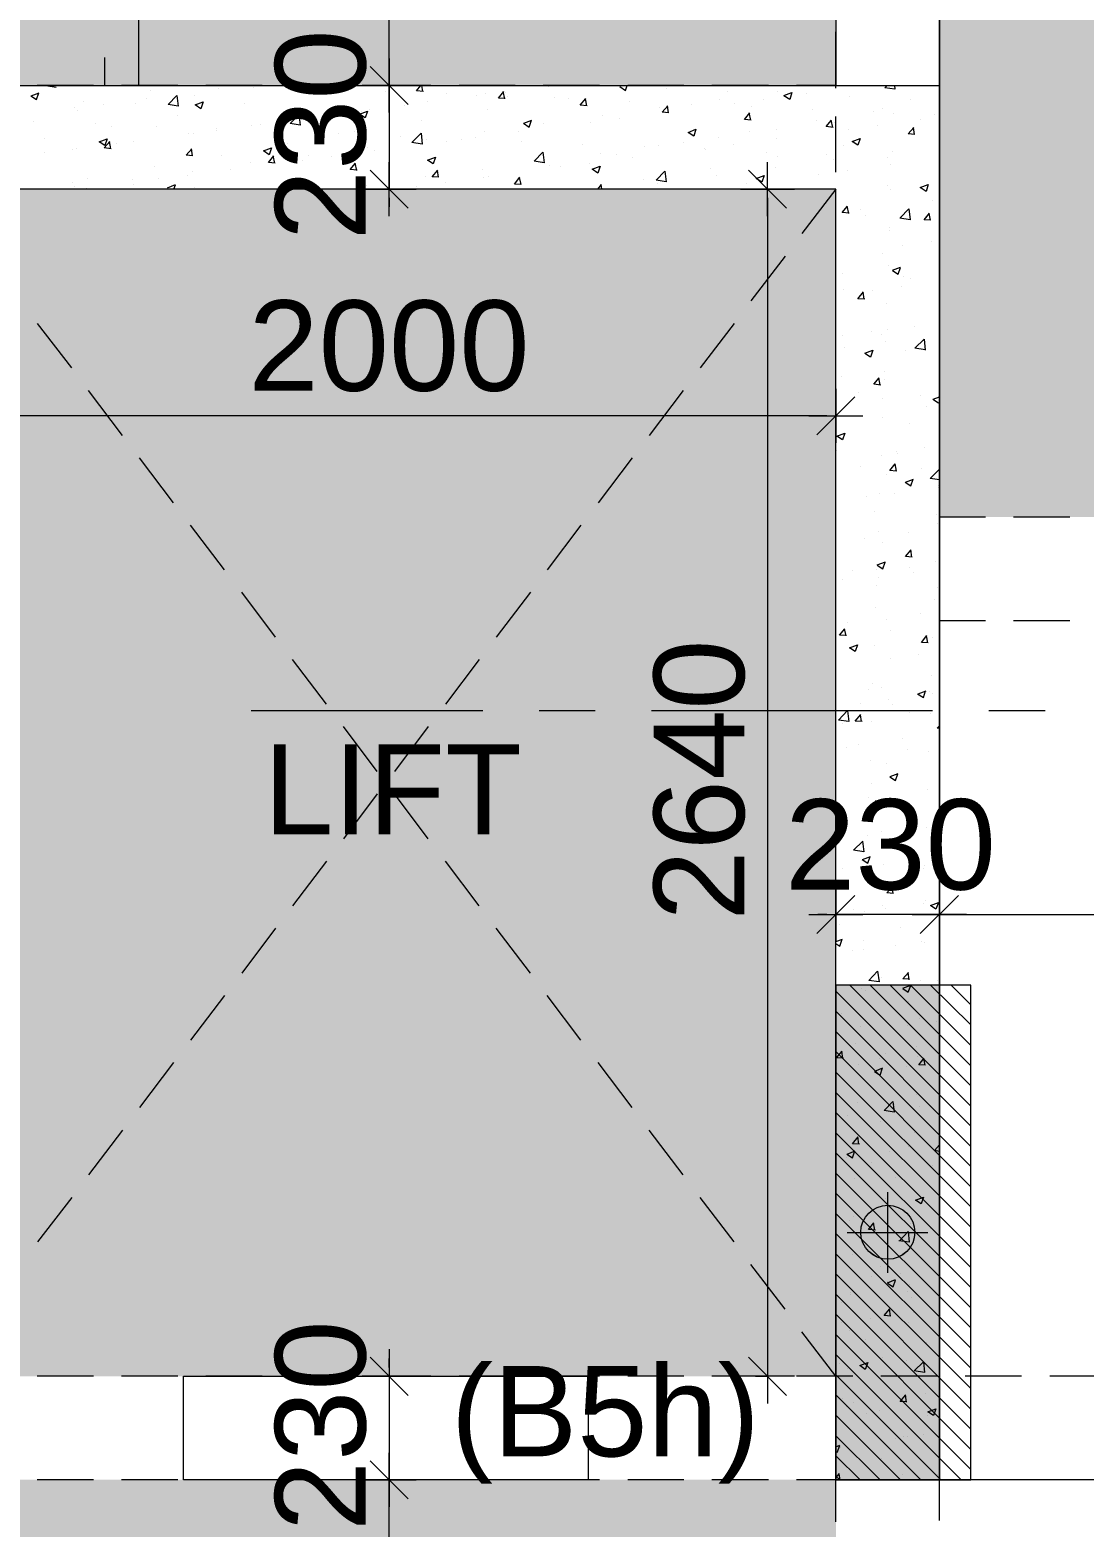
# Model space of a CAD drawing. Header units: millimetres. Extents: x -1303 to 98744, y -1303 to 90097.
# Drawn here: x 43673 to 46015, y 18177 to 21506 of the extents above; entities that cross this region are included whole.
import ezdxf

# ---------------------------------------------------------------- set-up
doc = ezdxf.new("R2010")
doc.units = ezdxf.units.MM
doc.layers.add('PDF_Geometry', color=7, linetype='Continuous')
doc.layers.add('PDF_Text', color=7, linetype='Continuous')
doc.layers.add('PDF_Solid Fills', color=192, linetype='Continuous', true_color=0xc2c0c0c0)
doc.styles.add('PDF ArialMT', font='arial.ttf')

msp = doc.modelspace()

# ---------------------------------------------------------------- hatches: boundary and pattern name
at = {"layer": 'PDF_Solid Fills', "true_color": 0x0000b2}
h = msp.add_hatch(color=33, dxfattribs=at)
h.paths.add_polyline_path([(22404.2843, 31942.72087), (22404.2843, 32112.74047), (19209.26177, 32112.74047), (19209.26177, 30922.67974), (22404.2843, 30922.67974), (22404.2843, 31642.7072), (21409.2932, 31642.7072), (21409.2932, 31942.72087)], flags=0)
h.paths.add_polyline_path([(11529.29261, 29607.70354), (11529.29261, 32397.68983), (12814.30857, 32397.68983), (12814.30857, 29607.70354)], flags=0)
h.paths.add_polyline_path([(12814.30857, 32627.71257), (12814.30857, 34142.75024), (8234.23832, 34142.75024), (8234.23832, 32627.71257)], flags=0)
h.paths.add_polyline_path([(12814.30857, 22167.74491), (12814.30857, 24957.72913), (11529.29261, 24957.72913), (11529.29261, 22167.74491)], flags=0)
h.paths.add_polyline_path([(8234.23832, 21937.72009), (8234.23832, 20422.68242), (12814.30857, 20422.68242), (12814.30857, 21937.72009)], flags=0)
h.paths.add_polyline_path([(21869.25605, 23642.75499), (21869.25605, 22452.69219), (19209.26177, 22452.69219), (19209.26177, 23642.75499)], flags=0)
h.paths.add_polyline_path([(23229.25373, 22452.69219), (23229.25373, 23642.75499), (25959.23687, 23642.75499), (25959.23687, 22452.69219)], flags=0)
h.paths.add_polyline_path([(32354.27376, 21952.6997), (32354.27376, 20422.68242), (36934.25928, 20422.68242), (36934.25928, 21952.6997)], flags=0)
h.paths.add_polyline_path([(33639.29074, 24957.72913), (33639.29074, 22182.72451), (32354.27376, 22182.72451), (32354.27376, 24957.72913)], flags=0)
h.paths.add_polyline_path([(26964.2984, 30922.67974), (26964.2984, 32112.74047), (30159.32092, 32112.74047), (30159.32092, 30922.67974)], flags=0)
h.paths.add_polyline_path([(28349.2614, 32342.68057), (28349.2614, 33242.7154), (27564.23691, 33242.7154), (27564.23691, 32342.68057)], flags=0)
h.paths.add_polyline_path([(40634.2682, 32627.71257), (40634.2682, 34142.75024), (36554.27309, 34142.75024), (36554.27309, 32627.71257)], flags=0)
h.paths.add_polyline_path([(36554.27309, 29607.70354), (36554.27309, 32397.68983), (37839.28802, 32397.68983), (37839.28802, 29607.70354)], flags=0)
h.paths.add_polyline_path([(41994.26382, 34142.75024), (41994.26382, 32627.71257), (46074.25892, 32627.71257), (46074.25892, 34142.75024)], flags=0)
h.paths.add_polyline_path([(46074.25892, 32397.68983), (46074.25892, 29607.70354), (44789.244, 29607.70354), (44789.244, 32397.68983)], flags=0)
h.paths.add_polyline_path([(45694.27273, 20422.68242), (45694.27273, 21952.6997), (50274.26033, 21952.6997), (50274.26033, 20422.68242)], flags=0)
h.paths.add_polyline_path([(48989.24127, 22182.72451), (48989.24127, 24957.72913), (50274.26033, 24957.72913), (50274.26033, 22182.72451)], flags=0)
h.paths.add_polyline_path([(52469.2958, 32112.74047), (52469.2958, 30922.67974), (55664.23361, 30922.67974), (55664.23361, 32112.74047)], flags=0)
h.paths.add_polyline_path([(55064.29717, 32342.68057), (55064.29717, 33242.7154), (54439.30655, 33242.7154), (54439.30655, 32342.68057)], flags=0)
h.paths.add_polyline_path([(63419.27024, 30922.67974), (63419.27024, 32112.74047), (60524.25933, 32112.74047), (60524.25933, 31222.69135), (60224.24978, 31222.69135), (60224.24978, 30922.67974)], flags=0)
h.paths.add_polyline_path([(60819.28118, 23642.75499), (60819.28118, 22452.69219), (63419.27024, 22452.69219), (63419.27024, 23642.75499)], flags=0)
h.paths.add_polyline_path([(56669.29721, 23642.75499), (56669.29721, 22452.69219), (59359.2507, 22452.69219), (59359.2507, 23642.75499)], flags=0)
h.paths.add_polyline_path([(71099.24354, 29607.70354), (71099.24354, 32397.68983), (69814.31126, 32397.68983), (69814.31126, 29607.70354)], flags=0)
h.paths.add_polyline_path([(71099.24354, 22167.74491), (71099.24354, 24957.72913), (69814.31126, 24957.72913), (69814.31126, 22167.74491)], flags=0)
h.paths.add_polyline_path([(69814.31126, 21937.72009), (69814.31126, 20422.68242), (74394.29472, 20422.68242), (74394.29472, 21937.72009)], flags=0)
h.paths.add_polyline_path([(69814.31126, 34142.75024), (69814.31126, 32627.71257), (74394.29472, 32627.71257), (74394.29472, 34142.75024)], flags=0)
at = {"layer": 'PDF_Solid Fills', "true_color": 0x00007f}
h = msp.add_hatch(color=254, dxfattribs=at)
h.paths.add_polyline_path([(31469.30117, 29377.68079), (31469.30117, 25187.75188), (33129.31253, 25187.75188), (33129.31253, 29377.68079)], flags=0)
h.paths.add_polyline_path([(33359.25057, 25187.75188), (33359.25057, 29377.68079), (36934.25928, 29377.68079), (36934.25928, 25187.75188)], flags=0)
h.paths.add_polyline_path([(37164.2841, 25187.75188), (37164.2841, 29377.68079), (40934.27775, 29377.68079), (40934.27775, 25187.75188)], flags=0)
h.paths.add_polyline_path([(41164.30255, 25182.67534), (41164.30255, 29377.68079), (45464.24791, 29377.68079), (45464.24791, 25182.67534)], flags=0)
h.paths.add_polyline_path([(45694.27273, 29377.68079), (45694.27273, 25187.75188), (49039.2587, 25187.75188), (49039.2587, 29377.68079)], flags=0)
h.paths.add_polyline_path([(49269.28352, 25187.75188), (49269.28352, 29377.68079), (51159.31349, 29377.68079), (51159.31349, 25187.75188)], flags=0)
h.paths.add_polyline_path([(41164.30255, 21382.72041), (41164.30255, 24957.72913), (45464.24791, 24957.72913), (45464.24791, 21382.72041)], flags=0)
h.paths.add_polyline_path([(37164.2841, 24957.72913), (37164.2841, 21382.72041), (40934.27775, 21382.72041), (40934.27775, 24957.72913)], flags=0)
h.paths.add_polyline_path([(40934.27775, 19182.68898), (40934.27775, 21152.69766), (37164.2841, 21152.69766), (37164.2841, 18512.67482), (40864.28888, 18512.67482), (40864.28888, 19182.68898)], flags=0)
h.paths.add_polyline_path([(41164.30255, 21152.69766), (41164.30255, 18512.67482), (43234.25726, 18512.67482), (43234.25726, 21152.69766)], flags=0)
h.paths.add_polyline_path([(41164.30255, 18282.73679), (45464.24791, 18282.73679), (45464.24791, 15760.43508), (41164.30255, 15663.95813)], flags=0)
h.paths.add_polyline_path([(37164.2841, 18282.73679), (40934.27775, 18282.73679), (40934.27775, 15658.79481), (37164.2841, 15574.16518)], flags=0)
h.paths.add_polyline_path([(12814.30857, 29377.68079), (12814.30857, 25187.75188), (8234.23832, 25187.75188), (8234.23832, 29377.68079)], flags=0)
h.paths.add_polyline_path([(13044.24764, 25187.75188), (13044.24764, 29377.68079), (15954.23712, 29377.68079), (15954.23712, 25187.75188)], flags=0)
h.paths.add_polyline_path([(16184.2609, 29377.68079), (16184.2609, 25187.75188), (18909.25016, 25187.75188), (18909.25016, 29377.68079)], flags=0)
h.paths.add_polyline_path([(66559.28558, 25187.75188), (66559.28558, 29377.68079), (63649.29506, 29377.68079), (63649.29506, 25187.75188)], flags=0)
h.paths.add_polyline_path([(66789.30626, 25187.75188), (66789.30626, 29377.68079), (69584.28231, 29377.68079), (69584.28231, 25187.75188)], flags=0)
h.paths.add_polyline_path([(69814.31126, 29377.68079), (69814.31126, 25187.75188), (74394.29472, 25187.75188), (74394.29472, 29377.68079)], flags=0)

# ---------------------------------------------------------------- linework, layer by layer
at = {"layer": 'PDF_Geometry', "color": 9, "lineweight": 0, "true_color": 0xc0c0c0}
for points in [[(46073.83743, 29377.25722), (45693.85123, 29377.25722), (45693.85123, 18282.31322), (45693.85123, 29607.44939)], [(41163.62486, 18282.31322), (41163.62486, 25582.46561), (45463.65699, 25582.46561), (45463.65699, 21382.29685)], [(43914.08771, 22881.93341), (43914.08771, 21382.29685)], [(43838.76817, 21444.92194), (43838.76817, 21382.29685)], [(45463.65699, 21152.10468), (45388.33746, 21053.08843)], [(45351.10124, 21003.15571), (45274.93458, 20903.29233)], [(43765.98586, 20754.34544), (43689.8192, 20853.36168)], [(45237.69424, 20853.36168), (45162.3747, 20754.34544)], [(43878.54574, 20604.55141), (43803.22208, 20704.41271)], [(45124.29136, 20704.41271), (45048.97183, 20604.55141)], [(43991.94862, 20454.75531), (43916.62908, 20554.61869)], [(45010.88849, 20554.61869), (44935.56896, 20454.75531)], [(44105.35149, 20305.80842), (44030.03196, 20404.82466)], [(44897.48562, 20404.82466), (44822.16608, 20305.80842)], [(44218.75436, 20156.01439), (44143.43482, 20255.87569)], [(44784.92574, 20255.87569), (44708.75908, 20156.01439)], [(44332.15724, 20007.06542), (44255.99058, 20106.08167)], [(44671.52286, 20106.08167), (44596.20333, 20007.06542)], [(44444.71712, 19857.2714), (44369.39758, 19957.13477)], [(44558.11999, 19957.13477), (44482.80046, 19857.2714)], [(44444.71712, 19807.33867), (44369.39758, 19707.47737)], [(44558.11999, 19707.47737), (44482.80046, 19807.33867)], [(44332.15724, 19657.54465), (44255.99058, 19558.5284)], [(44671.52286, 19558.5284), (44596.20333, 19657.54465)], [(44218.75436, 19508.59775), (44143.43482, 19408.73438)], [(44784.92574, 19408.73438), (44708.75908, 19508.59775)], [(44105.35149, 19358.80166), (44030.03196, 19259.78541)], [(44897.48562, 19259.78541), (44822.16608, 19358.80166)], [(43991.94862, 19209.85476), (43916.62908, 19109.99138)], [(45010.88849, 19109.99138), (44935.56896, 19209.85476)], [(43878.54574, 19060.06073), (43803.22208, 18960.19736)], [(45124.29136, 18960.19736), (45048.97183, 19060.06073)], [(43765.98586, 18910.26464), (43689.8192, 18811.24839)], [(45237.69424, 18811.24839), (45162.3747, 18910.26464)], [(45351.10124, 18661.45436), (45274.93458, 18761.31774)], [(45463.65699, 18512.50539), (45388.33746, 18611.52371)], [(53521.24454, 18282.31322), (45463.65699, 18282.31322), (45693.85123, 18282.31322)]]:
    msp.add_lwpolyline(points, dxfattribs=at)
at = {"layer": 'PDF_Geometry', "color": 122, "lineweight": 0, "true_color": 0x00b88a}
for points in [[(44470.95313, 21422.07236), (44470.95313, 21402.60713), (44470.95313, 24937.58828), (44470.95313, 24917.27592)], [(44470.95313, 21382.29685), (44470.95313, 21152.10468)], [(44470.95313, 21092.01682), (44470.95313, 21212.19047)], [(45312.17079, 21092.01682), (45312.17079, 21212.19047)], [(44513.26794, 21109.78987), (44428.63832, 21194.41949)], [(45354.48561, 21109.78987), (45269.85598, 21194.41949)], [(44410.86527, 21152.10468), (44531.03686, 21152.10468)], [(45252.08293, 21152.10468), (45372.25865, 21152.10468)], [(44470.95313, 21132.63945), (44470.95313, 21112.32917)], [(45312.17079, 21132.63945), (45312.17079, 18531.97062)], [(45463.65699, 20707.79914), (45463.65699, 20587.62549)], [(45421.34218, 20605.39646), (45505.97181, 20690.02609)], [(45444.19383, 20647.71128), (43484.17087, 20647.71128)], [(45403.56913, 20647.71128), (45523.74486, 20647.71128)], [(45421.34218, 19496.74836), (45505.97181, 19581.37799)], [(45463.65699, 19599.15104), (45463.65699, 19478.97738)], [(45403.56913, 19539.06317), (45523.74486, 19539.06317)], [(45444.19383, 19539.06317), (45423.87942, 19539.06317)], [(45693.85123, 19539.06317), (45463.65699, 19539.06317)], [(45733.62467, 19539.06317), (45714.16152, 19539.06317), (50253.69384, 19539.06317), (50234.23068, 19539.06317)], [(44428.63832, 18554.82021), (44513.26794, 18470.19058)], [(44470.95313, 18572.59326), (44470.95313, 18452.4196)], [(44470.95313, 18531.97062), (44470.95313, 18552.28298)], [(45269.85598, 18554.82021), (45354.48561, 18470.19058)], [(45312.17079, 18572.59326), (45312.17079, 18452.4196)], [(44531.03686, 18512.50539), (44410.86527, 18512.50539)], [(44470.95313, 18512.50539), (44470.95313, 18282.31322)], [(45372.25865, 18512.50539), (45252.08293, 18512.50539)], [(44470.95313, 15780.66168), (44470.95313, 15761.19749), (44470.95313, 18262.00294), (44470.95313, 18242.53771)]]:
    msp.add_lwpolyline(points, dxfattribs=at)
at = {"layer": 'PDF_Geometry', "color": 157, "lineweight": 0, "true_color": 0x3f5f7f}
for points in [[(45693.85123, 21378.91249), (45693.85123, 21504.16268)], [(45463.65699, 21376.37319), (45463.65699, 21501.62545)], [(43814.22641, 21382.29685), (43688.97208, 21382.29685)], [(44001.2587, 21382.29685), (43876.00438, 21382.29685)], [(44189.13399, 21382.29685), (44063.88381, 21382.29685)], [(44376.1663, 21382.29685), (44251.7591, 21382.29685)], [(44564.04572, 21382.29685), (44438.79139, 21382.29685)], [(44751.07389, 21382.29685), (44626.67082, 21382.29685)], [(44938.95331, 21382.29685), (44813.70311, 21382.29685)], [(45125.98561, 21382.29685), (45001.57841, 21382.29685)], [(45313.86091, 21382.29685), (45188.61071, 21382.29685)], [(45463.65699, 21382.29685), (45376.49013, 21382.29685)], [(45463.65699, 21189.34089), (45463.65699, 21313.74602)], [(45693.85123, 21191.88019), (45693.85123, 21316.28532)], [(43814.22641, 21152.10468), (43688.97208, 21152.10468)], [(44001.2587, 21152.10468), (43876.00438, 21152.10468)], [(44189.13399, 21152.10468), (44063.88381, 21152.10468)], [(44376.1663, 21152.10468), (44251.7591, 21152.10468)], [(44564.04572, 21152.10468), (44438.79139, 21152.10468)], [(44751.07389, 21152.10468), (44626.67082, 21152.10468)], [(44938.95331, 21152.10468), (44813.70311, 21152.10468)], [(45125.98561, 21152.10468), (45001.57841, 21152.10468)], [(45313.86091, 21152.10468), (45188.61071, 21152.10468)], [(45463.65699, 21152.10468), (45376.49013, 21152.10468)], [(45463.65699, 21001.46353), (45463.65699, 21126.71579)], [(45693.85123, 21004.00283), (45693.85123, 21129.25509)], [(45463.65699, 20813.58617), (45463.65699, 20938.83844)], [(45693.85123, 20816.12548), (45693.85123, 20941.37567)], [(45463.65699, 20626.55387), (45463.65699, 20751.80613)], [(45693.85123, 20629.09317), (45693.85123, 20754.34544)], [(45463.65699, 20438.67652), (45463.65699, 20563.92878)], [(45693.85123, 20441.21582), (45693.85123, 20566.46808)], [(45796.24978, 20422.59772), (45693.85123, 20422.59772)], [(45984.1292, 20422.59772), (45858.879, 20422.59772)], [(45463.65699, 20251.64421), (45463.65699, 20376.05142)], [(45693.85123, 20254.18352), (45693.85123, 20379.43578)], [(45463.65699, 20063.76686), (45463.65699, 20189.01912)], [(45796.24978, 20192.40347), (45693.85123, 20192.40347)], [(45693.85123, 20066.30616), (45693.85123, 20191.55842)], [(45984.1292, 20192.40347), (45858.879, 20192.40347)], [(45463.65699, 19876.73663), (45463.65699, 20001.14176)], [(45693.85123, 19879.27386), (45693.85123, 20003.68107)], [(45463.65699, 19688.8572), (45463.65699, 19814.10946)], [(45693.85123, 19691.3965), (45693.85123, 19816.64876)], [(45463.65699, 19501.82697), (45463.65699, 19626.2321)], [(45693.85123, 19504.36627), (45693.85123, 19628.77141)], [(45463.65699, 19313.94961), (45463.65699, 19439.1998)], [(45693.85123, 19316.48684), (45693.85123, 19441.7391)], [(45463.65699, 19126.07018), (45463.65699, 19251.32244)], [(45693.85123, 19128.60949), (45693.85123, 19253.86175)], [(45463.65699, 18939.03995), (45463.65699, 19064.29221)], [(45693.85123, 18941.57926), (45693.85123, 19066.82944)], [(45463.65699, 18751.1626), (45463.65699, 18876.41279)], [(45693.85123, 18753.69983), (45693.85123, 18878.95209)], [(45463.65699, 18564.13029), (45463.65699, 18689.38256)], [(45693.85123, 18566.6696), (45693.85123, 18691.92186)], [(43814.22641, 18512.50539), (43688.97208, 18512.50539)], [(44001.2587, 18512.50539), (43876.00438, 18512.50539)], [(44189.13399, 18512.50539), (44063.88381, 18512.50539)], [(44376.1663, 18512.50539), (44251.7591, 18512.50539)], [(44564.04572, 18512.50539), (44438.79139, 18512.50539)], [(44751.07389, 18512.50539), (44626.67082, 18512.50539)], [(44938.95331, 18512.50539), (44813.70311, 18512.50539)], [(45125.98561, 18512.50539), (45001.57841, 18512.50539)], [(45313.86091, 18512.50539), (45188.61071, 18512.50539)], [(45501.74033, 18512.50539), (45376.49013, 18512.50539)], [(45688.77263, 18512.50539), (45563.5183, 18512.50539)], [(45876.64792, 18512.50539), (45751.39772, 18512.50539)], [(46063.68021, 18512.50539), (45939.27714, 18512.50539)], [(45463.65699, 18376.25294), (45463.65699, 18501.5052)], [(45693.85123, 18378.79224), (45693.85123, 18504.04243)], [(45463.65699, 18189.22064), (45463.65699, 18313.62577)], [(45693.85123, 18191.75994), (45693.85123, 18316.16507)], [(43814.22641, 18282.31322), (43688.97208, 18282.31322)], [(44001.2587, 18282.31322), (43876.00438, 18282.31322)], [(44189.13399, 18282.31322), (44063.88381, 18282.31322)], [(44376.1663, 18282.31322), (44251.7591, 18282.31322)], [(44564.04572, 18282.31322), (44438.79139, 18282.31322)], [(44751.07389, 18282.31322), (44626.67082, 18282.31322)], [(44938.95331, 18282.31322), (44813.70311, 18282.31322)], [(45125.98561, 18282.31322), (45001.57841, 18282.31322)], [(45313.86091, 18282.31322), (45188.61071, 18282.31322)], [(45501.74033, 18282.31322), (45376.49013, 18282.31322)], [(45688.77263, 18282.31322), (45563.5183, 18282.31322)], [(45876.64792, 18282.31322), (45751.39772, 18282.31322)], [(46063.68021, 18282.31322), (45939.27714, 18282.31322)]]:
    msp.add_lwpolyline(points, dxfattribs=at)
at = {"layer": 'PDF_Geometry', "color": 122, "lineweight": 0, "true_color": 0x00b88a}
for points in [[(44470.95313, 21322.20898), (44470.95313, 21442.38471)], [(44513.26794, 21339.98203), (44428.63832, 21424.61166)], [(44410.86527, 21382.29685), (44531.03686, 21382.29685)], [(45651.53641, 19496.74836), (45736.16604, 19581.37799)], [(45693.85123, 19599.15104), (45693.85123, 19478.97738)], [(45633.76337, 19539.06317), (45753.93496, 19539.06317)], [(44470.95313, 18342.40109), (44470.95313, 18222.22743)], [(44428.63832, 18324.62804), (44513.26794, 18239.99841)], [(44531.03686, 18282.31322), (44410.86527, 18282.31322)]]:
    msp.add_lwpolyline(points, close=True, dxfattribs=at)
at = {"layer": 'PDF_Geometry', "color": 6, "lineweight": 0}
msp.add_lwpolyline([(45463.65699, 18282.31322), (45463.65699, 21152.10468), (43463.86058, 21152.10468), (43463.86058, 18282.31322), (43233.66634, 18282.31322), (43233.66634, 21382.29685), (45693.85123, 21382.29685), (45693.85123, 18282.31322)], close=True, dxfattribs=at)
at = {"layer": 'PDF_Geometry', "color": 254, "lineweight": 0, "true_color": 0xdcdcdc}
for points in [[(43708.43938, 21382.29685), (43731.28689, 21378.91249)], [(43708.43938, 21381.44972), (43708.43938, 21381.44972)], [(43731.28689, 21378.06537), (43731.28689, 21378.06537)], [(43940.32372, 21372.14171), (43940.32372, 21372.14171)], [(44091.80992, 21374.68101), (44091.80992, 21374.68101)], [(44169.67084, 21378.91249), (44169.67084, 21378.91249)], [(44192.51836, 21380.60467), (44192.51836, 21380.60467)], [(44327.92576, 21375.52606), (44327.92576, 21375.52606)], [(44463.33316, 21369.6024), (44463.33316, 21369.6024)], [(44547.11979, 21368.75528), (44531.88398, 21370.44953), (44541.19407, 21382.29685)], [(44546.27268, 21368.75528), (44543.73131, 21382.29685)], [(44825.55044, 21379.75754), (44825.55044, 21379.75754)], [(44952.49488, 21380.60467), (44952.49488, 21380.60467)], [(44983.80536, 21379.75754), (44996.49981, 21371.29458), (44999.88829, 21382.29685)], [(44983.80536, 21380.60467), (44983.80536, 21380.60467)], [(44986.34673, 21380.60467), (44986.34673, 21380.60467)], [(45087.90228, 21374.68101), (45087.90228, 21374.68101)], [(45223.30969, 21369.6024), (45223.30969, 21369.6024)], [(45335.01831, 21369.6024), (45335.01831, 21369.6024)], [(45593.98579, 21382.29685), (45594.83291, 21373.83389), (45572.82838, 21377.21824), (45577.90699, 21382.29685)], [(43674.58752, 21359.44726), (43687.28197, 21350.9843), (43692.36057, 21366.21805)], [(43675.43464, 21359.44726), (43693.20356, 21366.21805)], [(43792.22188, 21346.75282), (43792.22188, 21346.75282)], [(43835.38381, 21340.82916), (43835.38381, 21340.82916)], [(43907.319, 21342.52134), (43907.319, 21342.52134)], [(43931.86076, 21353.5236), (43931.86076, 21353.5236)], [(44039.34203, 21361.13944), (44039.34203, 21361.13944)], [(44149.36055, 21342.52134), (44149.36055, 21342.52134)], [(44297.46239, 21367.91023), (44297.46239, 21367.91023)], [(44505.64797, 21338.28986), (44505.64797, 21338.28986)], [(44557.27287, 21347.59787), (44557.27287, 21347.59787)], [(44599.58768, 21363.67874), (44599.58768, 21363.67874)], [(44665.60127, 21359.44726), (44665.60127, 21359.44726)], [(44685.06443, 21364.5238), (44685.06443, 21364.5238)], [(44729.07349, 21353.5236), (44713.83768, 21354.36866), (44725.685, 21368.75528)], [(44728.22637, 21352.67648), (44724.84201, 21368.75528)], [(44729.07349, 21367.0631), (44729.07349, 21367.0631)], [(44734.99508, 21357.75509), (44734.99508, 21357.75509)], [(44838.24489, 21355.21578), (44838.24489, 21355.21578)], [(44870.40248, 21352.67648), (44870.40248, 21352.67648)], [(44911.02719, 21337.44273), (44895.79137, 21338.28986), (44908.48582, 21353.5236)], [(44910.18007, 21337.44273), (44907.6387, 21352.67648)], [(45005.80989, 21346.75282), (45005.80989, 21346.75282)], [(45092.98088, 21321.36393), (45077.74507, 21323.05611), (45090.43951, 21337.44273)], [(45092.13376, 21321.36393), (45089.5924, 21337.44273)], [(45142.06441, 21340.82916), (45142.06441, 21340.82916)], [(45204.68951, 21351.82935), (45204.68951, 21351.82935)], [(45239.38848, 21343.36639), (45239.38848, 21343.36639)], [(45302.8607, 21351.82935), (45302.8607, 21351.82935)], [(45348.55987, 21360.29232), (45366.33292, 21367.0631), (45361.25432, 21350.9843), (45348.55987, 21359.44726)], [(45359.5642, 21363.67874), (45359.5642, 21363.67874)], [(45399.33765, 21364.5238), (45399.33765, 21364.5238)], [(45494.97161, 21357.75509), (45494.97161, 21357.75509)], [(45630.37901, 21351.82935), (45630.37901, 21351.82935)], [(43681.35624, 21302.74583), (43681.35624, 21302.74583)], [(43771.9116, 21333.21125), (43771.9116, 21333.21125)], [(43778.68031, 21326.44047), (43778.68031, 21326.44047)], [(44001.2587, 21316.28532), (44001.2587, 21316.28532)], [(44294.92103, 21311.20879), (44294.92103, 21311.20879)], [(44345.6988, 21317.13245), (44345.6988, 21317.13245)], [(44409.17102, 21325.59541), (44409.17102, 21325.59541)], [(44426.94407, 21329.82689), (44426.94407, 21329.82689)], [(44542.04119, 21304.43801), (44542.04119, 21304.43801)], [(44690.14304, 21329.82689), (44690.14304, 21329.82689)], [(44769.69406, 21298.51435), (44782.3885, 21290.05138), (44787.46711, 21305.28306)], [(44770.54118, 21298.51435), (44788.31423, 21305.28306)], [(44944.87904, 21316.28532), (44944.87904, 21316.28532)], [(44982.96237, 21309.51454), (44982.96237, 21309.51454)], [(45072.66647, 21332.3662), (45072.66647, 21332.3662)], [(45078.59219, 21322.20898), (45078.59219, 21322.20898)], [(45275.77757, 21305.28306), (45260.54589, 21306.97731), (45272.39321, 21321.36393)], [(45274.93458, 21305.28306), (45271.54609, 21321.36393)], [(45277.47182, 21334.90343), (45277.47182, 21334.90343)], [(45412.87922, 21328.97977), (45412.87922, 21328.97977)], [(45420.49506, 21305.28306), (45420.49506, 21305.28306)], [(45457.73127, 21289.20426), (45442.49959, 21290.89644), (45454.34691, 21305.28306)], [(45456.88827, 21289.20426), (45453.49979, 21305.28306)], [(45548.28662, 21323.90324), (45548.28662, 21323.90324)], [(45568.5969, 21330.67195), (45568.5969, 21330.67195)], [(45592.29568, 21320.51681), (45592.29568, 21320.51681)], [(45652.37941, 21306.13018), (45652.37941, 21306.13018)], [(45683.69402, 21317.9775), (45683.69402, 21317.9775)], [(43817.61076, 21297.66722), (43817.61076, 21297.66722)], [(43853.15686, 21290.89644), (43853.15686, 21290.89644)], [(43953.01817, 21291.74356), (43953.01817, 21291.74356)], [(44024.95335, 21274.81764), (44024.95335, 21274.81764)], [(44035.95355, 21276.50981), (44035.95355, 21276.50981)], [(44088.42557, 21285.8199), (44088.42557, 21285.8199)], [(44088.42557, 21283.2806), (44088.42557, 21283.2806)], [(44166.28647, 21294.28287), (44166.28647, 21294.28287)], [(44184.90251, 21295.97504), (44184.90251, 21295.97504)], [(44223.83297, 21279.89417), (44223.83297, 21279.89417)], [(44359.24037, 21274.81764), (44359.24037, 21274.81764)], [(44393.93935, 21279.04912), (44393.93935, 21279.04912)], [(44521.7309, 21255.35241), (44542.04119, 21276.50981), (44544.57842, 21251.96805)], [(44682.52719, 21279.89417), (44682.52719, 21279.89417)], [(44758.69386, 21279.89417), (44758.69386, 21279.89417)], [(44814.54611, 21298.51435), (44814.54611, 21298.51435)], [(44918.64303, 21301.05158), (44918.64303, 21301.05158)], [(45272.39321, 21279.89417), (45272.39321, 21279.89417)], [(45332.48107, 21284.97278), (45332.48107, 21284.97278)], [(45460.27264, 21301.05158), (45460.27264, 21301.05158)], [(45492.43024, 21284.97278), (45492.43024, 21284.97278)], [(45555.90246, 21293.43574), (45555.90246, 21293.43574)], [(45639.68497, 21273.12546), (45624.45328, 21274.81764), (45637.14773, 21289.20426)], [(45629.53189, 21274.81764), (45629.53189, 21274.81764)], [(45638.84197, 21273.12546), (45636.3006, 21289.20426)], [(43705.05501, 21265.50755), (43705.05501, 21265.50755)], [(43768.52723, 21240.96579), (43768.52723, 21240.96579)], [(43776.14308, 21241.81084), (43776.14308, 21241.81084)], [(43853.15686, 21241.81084), (43837.92104, 21243.50509), (43850.61549, 21257.89171)], [(43852.30974, 21241.81084), (43849.76837, 21257.89171)], [(43865.00418, 21253.66023), (43865.00418, 21253.66023)], [(43903.93463, 21257.89171), (43903.93463, 21257.89171)], [(44035.11055, 21225.73204), (44019.87474, 21227.42422), (44032.56919, 21241.81084)], [(44034.26344, 21225.73204), (44031.72207, 21241.81084)], [(44245.8375, 21252.8131), (44245.8375, 21252.8131)], [(44423.55972, 21245.19727), (44423.55972, 21245.19727)], [(44438.79139, 21237.57936), (44438.79139, 21237.57936)], [(44495.4949, 21268.89398), (44495.4949, 21268.89398)], [(44521.7309, 21256.19953), (44544.57842, 21252.8131)], [(44553.88851, 21262.96825), (44553.88851, 21262.96825)], [(44598.74056, 21258.73676), (44598.74056, 21258.73676)], [(44630.9023, 21262.96825), (44630.9023, 21262.96825)], [(44662.21278, 21267.19973), (44662.21278, 21267.19973)], [(44766.3097, 21257.04459), (44766.3097, 21257.04459)], [(44901.71711, 21251.96805), (44901.71711, 21251.96805)], [(45037.97162, 21246.04232), (45037.97162, 21246.04232)], [(45070.12923, 21248.58162), (45070.12923, 21248.58162)], [(45124.29136, 21254.50528), (45124.29136, 21254.50528)], [(45172.53191, 21242.65796), (45172.53191, 21242.65796)], [(45173.37903, 21240.11866), (45173.37903, 21240.11866)], [(45202.15228, 21267.19973), (45202.15228, 21267.19973)], [(45236.00413, 21251.12093), (45236.00413, 21251.12093)], [(45332.48107, 21263.81537), (45332.48107, 21263.81537)], [(45481.43005, 21249.42875), (45481.43005, 21249.42875)], [(45589.75431, 21235.88718), (45589.75431, 21235.88718)], [(43705.05501, 21232.50282), (43705.05501, 21232.50282)], [(44097.73566, 21227.42422), (44097.73566, 21227.42422)], [(44163.74511, 21210.49829), (44163.74511, 21210.49829)], [(44217.90725, 21209.65324), (44202.67556, 21211.34542), (44214.52288, 21225.73204)], [(44217.06425, 21209.65324), (44213.67576, 21225.73204)], [(44278.84223, 21216.42195), (44278.84223, 21216.42195)], [(44291.53667, 21226.57916), (44291.53667, 21226.57916)], [(44342.31445, 21224.88491), (44342.31445, 21224.88491)], [(44399.86094, 21194.41949), (44384.62926, 21195.26454), (44396.47658, 21209.65324)], [(44399.01795, 21193.57237), (44395.62946, 21209.65324)], [(44811.16175, 21213.88472), (44811.16175, 21213.88472)], [(44828.08767, 21203.72751), (44828.08767, 21203.72751)], [(44916.10166, 21209.65324), (44916.10166, 21209.65324)], [(44941.49055, 21231.6557), (44941.49055, 21231.6557)], [(44976.18952, 21229.11639), (44976.18952, 21229.11639)], [(45011.73562, 21222.34768), (45011.73562, 21222.34768)], [(45308.78643, 21234.195), (45308.78643, 21234.195)], [(45333.3282, 21224.03986), (45333.3282, 21224.03986)], [(45444.19383, 21228.27134), (45444.19383, 21228.27134)], [(45457.73127, 21217.26908), (45457.73127, 21217.26908)], [(45579.60123, 21223.19274), (45579.60123, 21223.19274)], [(45585.52283, 21206.26681), (45585.52283, 21206.26681)], [(43801.53196, 21176.64644), (43801.53196, 21176.64644)], [(43901.39326, 21173.26209), (43901.39326, 21173.26209)], [(43949.63381, 21202.03533), (43949.63381, 21202.03533)], [(43958.09677, 21174.95426), (43958.09677, 21174.95426)], [(44022.41611, 21182.5701), (44022.41611, 21182.5701)], [(44033.41631, 21191.88019), (44033.41631, 21191.88019)], [(44118.04594, 21195.26454), (44118.04594, 21195.26454)], [(44551.35127, 21179.18574), (44551.35127, 21179.18574)], [(44581.81464, 21178.33862), (44566.58296, 21179.18574), (44579.2774, 21194.41949)], [(44580.97164, 21178.33862), (44578.43027, 21193.57237)], [(44679.13871, 21195.26454), (44679.13871, 21195.26454)], [(44679.98583, 21178.33862), (44679.98583, 21178.33862)], [(44691.83315, 21180.03287), (44691.83315, 21180.03287)], [(44760.38397, 21177.49357), (44763.76833, 21162.25982), (44749.38378, 21163.10695), (44761.2311, 21178.33862)], [(44851.78645, 21201.19028), (44851.78645, 21201.19028)], [(45037.12451, 21173.26209), (45037.12451, 21173.26209)], [(45185.22635, 21198.65097), (45185.22635, 21198.65097)], [(45198.76791, 21182.5701), (45198.76791, 21182.5701)], [(45329.09672, 21200.34315), (45329.09672, 21200.34315)], [(45425.57366, 21185.1094), (45425.57366, 21185.1094)], [(45489.04588, 21193.57237), (45489.04588, 21193.57237)], [(43767.68011, 21167.33843), (43767.68011, 21167.33843)], [(43772.75871, 21157.18121), (43772.75871, 21157.18121)], [(43798.1476, 21153.79686), (43798.1476, 21153.79686)], [(43903.08752, 21162.25982), (43903.08752, 21162.25982)], [(43978.40705, 21154.64398), (43996.1801, 21162.25982)], [(43978.40705, 21154.64398), (43978.40705, 21154.64398)], [(43992.79574, 21152.10468), (43996.1801, 21161.41269)], [(44039.34203, 21156.33616), (44039.34203, 21156.33616)], [(44420.17535, 21160.56764), (44420.17535, 21160.56764)], [(44531.88398, 21158.87546), (44531.88398, 21158.87546)], [(44531.88398, 21152.10468), (44531.88398, 21152.10468)], [(44595.3562, 21167.33843), (44595.3562, 21167.33843)], [(44934.72183, 21152.10468), (44943.18479, 21162.25982)], [(44944.03192, 21152.10468), (44942.33767, 21162.25982)], [(45066.74488, 21163.952), (45066.74488, 21163.952)], [(45265.6245, 21163.952), (45265.6245, 21163.952)], [(45578.75412, 21160.56764), (45578.75412, 21160.56764)], [(45586.36995, 21151.25755), (45586.36995, 21151.25755)], [(45493.27736, 21098.7876), (45478.04568, 21099.63473), (45489.89301, 21114.02135)], [(45492.43024, 21097.94047), (45489.04588, 21114.02135)], [(45518.66625, 21105.55838), (45518.66625, 21105.55838)], [(45606.68023, 21087.78533), (45626.14753, 21108.09769), (45628.68477, 21083.55385)], [(45679.46254, 21126.71579), (45679.46254, 21126.71579)], [(45530.51357, 21092.86394), (45530.51357, 21092.86394)], [(45605.83312, 21087.78533), (45628.68477, 21084.40098)], [(45675.23106, 21082.7088), (45659.99938, 21083.55385), (45671.8467, 21098.7876)], [(45665.92097, 21087.78533), (45665.92097, 21087.78533)], [(45674.38393, 21082.7088), (45670.99958, 21097.94047)], [(45582.9856, 21066.62793), (45582.9856, 21066.62793)], [(45583.83271, 21059.01209), (45583.83271, 21059.01209)], [(45567.74978, 21009.07937), (45567.74978, 21009.07937)], [(45612.60597, 21026.85242), (45612.60597, 21026.85242)], [(45676.07819, 21035.31538), (45676.07819, 21035.31538)], [(45580.44423, 20981.9983), (45580.44423, 20981.9983)], [(45589.75431, 20971.84316), (45607.52736, 20978.61395)], [(45589.75431, 20970.99603), (45602.44875, 20962.53307), (45607.52736, 20977.76682)], [(45479.73579, 20964.22732), (45479.73579, 20964.22732)], [(45615.1432, 20958.30159), (45615.1432, 20958.30159)], [(45628.68477, 20953.22506), (45628.68477, 20953.22506)], [(45480.58292, 20927.83617), (45480.58292, 20927.83617)], [(45527.97634, 20907.52382), (45512.74053, 20908.37094), (45525.43497, 20923.60469)], [(45527.12921, 20907.52382), (45524.59198, 20922.75756)], [(45545.74938, 20926.98904), (45545.74938, 20926.98904)], [(45609.2216, 20934.60695), (45609.2216, 20934.60695)], [(45577.05986, 20897.36867), (45577.05986, 20897.36867)], [(45577.90699, 20838.97506), (45577.90699, 20838.97506)], [(45638.84197, 20847.43802), (45638.84197, 20847.43802)], [(45478.88868, 20826.28062), (45478.88868, 20826.28062)], [(45542.3609, 20834.74358), (45542.3609, 20834.74358)], [(45566.05967, 20828.81992), (45566.05967, 20828.81992)], [(45573.67551, 20812.73905), (45573.67551, 20812.73905)], [(45662.53662, 20794.96807), (45639.68497, 20798.35243), (45659.99938, 20818.66271), (45662.53662, 20794.12095)], [(45483.96728, 20800.0446), (45483.96728, 20800.0446)], [(45527.97634, 20787.35016), (45545.74938, 20794.12095), (45540.67078, 20778.04215), (45527.97634, 20786.50511)], [(45619.37468, 20794.12095), (45619.37468, 20794.12095)], [(45571.98127, 20747.57465), (45571.98127, 20747.57465)], [(45475.50431, 20734.88021), (45475.50431, 20734.88021)], [(45563.5183, 20716.2621), (45548.28662, 20717.95428), (45560.13394, 20732.3409)], [(45562.67531, 20716.2621), (45559.28682, 20732.3409)], [(45571.13827, 20728.95655), (45571.13827, 20728.95655)], [(45515.2819, 20699.33618), (45515.2819, 20699.33618)], [(45566.90679, 20687.48679), (45566.90679, 20687.48679)], [(45651.53641, 20693.41252), (45651.53641, 20693.41252)], [(45679.46254, 20684.94956), (45692.15699, 20676.48659)], [(45680.30967, 20684.94956), (45693.85123, 20690.02609)], [(45692.15699, 20676.48659), (45692.15699, 20676.48659)], [(45505.12468, 20646.86623), (45505.12468, 20646.86623)], [(45567.74978, 20644.32692), (45567.74978, 20644.32692)], [(45665.07385, 20668.02363), (45665.07385, 20668.02363)], [(45479.73579, 20606.24359), (45479.73579, 20606.24359)], [(45627.83764, 20631.63248), (45627.83764, 20631.63248)], [(45661.68949, 20576.62322), (45661.68949, 20576.62322)], [(45466.19423, 20569.85244), (45466.19423, 20569.85244)], [(45564.36542, 20559.6973), (45564.36542, 20559.6973)], [(45594.83291, 20541.07919), (45598.21727, 20524.99832), (45583.83271, 20526.6905), (45595.68004, 20541.07919)], [(45598.21727, 20568.16026), (45598.21727, 20568.16026)], [(45601.60163, 20563.92878), (45601.60163, 20563.92878)], [(45519.51338, 20535.15346), (45519.51338, 20535.15346)], [(45577.05986, 20517.38248), (45577.05986, 20517.38248)], [(45617.68456, 20500.45656), (45630.37901, 20491.99359), (45635.45349, 20507.22734)], [(45618.52756, 20500.45656), (45636.3006, 20507.22734)], [(45654.92078, 20530.07693), (45654.92078, 20530.07693)], [(45693.85123, 20505.53309), (45673.53682, 20508.91952), (45693.85123, 20529.2298)], [(45693.85123, 20524.99832), (45693.85123, 20524.99832)], [(45561.82819, 20475.06767), (45561.82819, 20475.06767)], [(45594.83291, 20475.91272), (45594.83291, 20475.91272)], [(45691.30986, 20488.60717), (45691.30986, 20488.60717)], [(45692.15699, 20492.83865), (45692.15699, 20492.83865)], [(45531.3607, 20468.29688), (45531.3607, 20468.29688)], [(45550.82386, 20434.44503), (45550.82386, 20434.44503)], [(45687.07838, 20429.36643), (45687.07838, 20429.36643)], [(45688.77263, 20408.20902), (45688.77263, 20408.20902)], [(45527.97634, 20376.05142), (45527.97634, 20376.05142)], [(45558.44383, 20390.43804), (45558.44383, 20390.43804)], [(45624.45328, 20388.74587), (45624.45328, 20388.74587)], [(45464.50412, 20367.58846), (45464.50412, 20367.58846)], [(45566.90679, 20365.89421), (45566.90679, 20365.89421)], [(45633.76337, 20333.73661), (45618.52756, 20335.42879), (45631.222, 20349.81541)], [(45632.91625, 20333.73661), (45630.37901, 20349.81541)], [(45501.74033, 20304.96129), (45501.74033, 20304.96129)], [(45555.05534, 20305.80842), (45555.05534, 20305.80842)], [(45555.90246, 20316.81068), (45574.52263, 20323.57939)], [(45555.90246, 20315.96356), (45568.5969, 20307.50059), (45573.67551, 20322.73434)], [(45626.99052, 20310.0399), (45626.99052, 20310.0399)], [(45686.23126, 20323.57939), (45686.23126, 20323.57939)], [(45478.88868, 20284.65101), (45478.88868, 20284.65101)], [(45555.05534, 20271.10944), (45555.05534, 20271.10944)], [(45557.59671, 20288.88249), (45557.59671, 20288.88249)], [(45637.14773, 20299.03763), (45637.14773, 20299.03763)], [(45682.8469, 20238.94977), (45682.8469, 20238.94977)], [(45690.46274, 20265.18578), (45690.46274, 20265.18578)], [(45552.5181, 20221.17879), (45552.5181, 20221.17879)], [(45651.53641, 20209.3294), (45651.53641, 20209.3294)], [(45486.50864, 20159.39875), (45472.11996, 20160.24587), (45483.96728, 20174.6325)], [(45486.50864, 20158.55162), (45483.12016, 20174.6325)], [(45490.74012, 20188.17199), (45490.74012, 20188.17199)], [(45576.21275, 20195.7899), (45576.21275, 20195.7899)], [(45586.36995, 20170.40101), (45586.36995, 20170.40101)], [(45669.30534, 20143.31995), (45654.07365, 20144.165), (45665.92097, 20159.39875)], [(45668.46234, 20143.31995), (45665.07385, 20158.55162)], [(45679.46254, 20154.32014), (45679.46254, 20154.32014)], [(45549.13375, 20136.54916), (45549.13375, 20136.54916)], [(45584.67571, 20109.4681), (45584.67571, 20109.4681)], [(45648.14793, 20117.93106), (45648.14793, 20117.93106)], [(45537.28642, 20040.07015), (45537.28642, 20040.07015)], [(45545.74938, 20051.91954), (45545.74938, 20051.91954)], [(45566.05967, 20044.30163), (45566.05967, 20044.30163)], [(45676.9253, 20069.69052), (45676.9253, 20069.69052)], [(45517.81913, 20008.7576), (45517.81913, 20008.7576)], [(45581.29135, 20017.22056), (45581.29135, 20017.22056)], [(45590.60143, 20006.2183), (45590.60143, 20006.2183)], [(45645.61069, 20029.91501), (45658.30513, 20021.45204), (45663.38374, 20036.68579)], [(45646.45782, 20029.91501), (45664.23086, 20036.68579)], [(45672.69382, 20034.99361), (45672.69382, 20034.99361)], [(45677.7683, 20029.91501), (45677.7683, 20029.91501)], [(45489.89301, 19991.83167), (45492.43024, 19968.13496), (45469.58272, 19971.52139), (45489.89301, 19992.6788)], [(45522.05061, 19968.13496), (45506.81893, 19968.98209), (45519.51338, 19984.21584)], [(45521.20349, 19968.13496), (45518.66625, 19983.36871)], [(45626.99052, 19988.44732), (45626.99052, 19988.44732)], [(45673.53682, 19985.06089), (45673.53682, 19985.06089)], [(45478.88868, 19963.05843), (45478.88868, 19963.05843)], [(45543.20801, 19967.28991), (45543.20801, 19967.28991)], [(45693.85123, 19952.90329), (45688.77263, 19953.74834), (45693.85123, 19958.82695)], [(45486.50864, 19911.43353), (45486.50864, 19911.43353)], [(45514.43477, 19917.35719), (45514.43477, 19917.35719)], [(45610.91171, 19930.05163), (45610.91171, 19930.05163)], [(45622.75904, 19905.50987), (45622.75904, 19905.50987)], [(45539.82366, 19882.66029), (45539.82366, 19882.66029)], [(45575.36975, 19874.19732), (45575.36975, 19874.19732)], [(45670.15245, 19901.27839), (45670.15245, 19901.27839)], [(45583.83271, 19845.42201), (45596.52716, 19836.95904), (45601.60163, 19852.19279)], [(45584.67571, 19846.26913), (45602.44875, 19853.03992)], [(45544.05514, 19830.19033), (45544.05514, 19830.19033)], [(45667.61522, 19816.64876), (45667.61522, 19816.64876)], [(45537.28642, 19798.87571), (45537.28642, 19798.87571)], [(45557.59671, 19776.87325), (45542.3609, 19778.56543), (45554.21234, 19792.95205)], [(45556.74958, 19776.87325), (45553.36523, 19792.95205)], [(45572.82838, 19776.02613), (45572.82838, 19776.02613)], [(45490.74012, 19747.25288), (45490.74012, 19747.25288)], [(45626.14753, 19741.32922), (45626.14753, 19741.32922)], [(45637.14773, 19750.63724), (45637.14773, 19750.63724)], [(45477.19856, 19729.47983), (45477.19856, 19729.47983)], [(45533.89793, 19714.24609), (45533.89793, 19714.24609)], [(45565.21255, 19722.70905), (45565.21255, 19722.70905)], [(45664.23086, 19732.01914), (45664.23086, 19732.01914)], [(45522.89773, 19702.39877), (45526.28209, 19678.70206), (45503.43457, 19682.08849), (45523.74486, 19702.39877)], [(45478.04568, 19641.46585), (45478.04568, 19641.46585)], [(45522.05061, 19661.77613), (45534.74505, 19653.31317), (45539.82366, 19668.54692)], [(45522.05061, 19646.54238), (45522.05061, 19646.54238)], [(45522.89773, 19661.77613), (45540.67078, 19668.54692)], [(45570.29115, 19650.77387), (45570.29115, 19650.77387)], [(45626.14753, 19666.85474), (45626.14753, 19666.85474)], [(45634.61049, 19659.23683), (45634.61049, 19659.23683)], [(45658.30513, 19640.61873), (45658.30513, 19640.61873)], [(45660.84237, 19647.38951), (45660.84237, 19647.38951)], [(45530.51357, 19629.61646), (45530.51357, 19629.61646)], [(45592.29568, 19585.60947), (45577.05986, 19587.30165), (45589.75431, 19601.69034)], [(45591.44856, 19585.60947), (45588.90719, 19601.69034)], [(45503.43457, 19550.06544), (45503.43457, 19550.06544)], [(45527.97634, 19544.98683), (45527.97634, 19544.98683)], [(45567.74978, 19558.5284), (45567.74978, 19558.5284)], [(45574.52263, 19552.60474), (45574.52263, 19552.60474)], [(45658.30513, 19562.75988), (45658.30513, 19562.75988)], [(45663.38374, 19571.22285), (45663.38374, 19571.22285)], [(45472.96708, 19517.06071), (45472.96708, 19517.06071)], [(45608.37448, 19511.13498), (45608.37448, 19511.13498)], [(45463.65699, 19478.97738), (45478.88868, 19484.05392)], [(45463.65699, 19474.7459), (45472.96708, 19468.82017), (45478.04568, 19484.05392)], [(45526.28209, 19482.36174), (45526.28209, 19482.36174)], [(45654.92078, 19478.13026), (45654.92078, 19478.13026)], [(45661.68949, 19477.28313), (45661.68949, 19477.28313)], [(45500.8932, 19458.66503), (45500.8932, 19458.66503)], [(45524.59198, 19460.35721), (45524.59198, 19460.35721)], [(45596.52716, 19471.35947), (45596.52716, 19471.35947)], [(45627.83764, 19395.19281), (45612.60597, 19396.03993), (45625.30041, 19410.42656)], [(45626.99052, 19394.34776), (45624.45328, 19410.42656)], [(45521.20349, 19375.72758), (45521.20349, 19375.72758)], [(45557.59671, 19381.65331), (45557.59671, 19381.65331)], [(45564.36542, 19400.27142), (45564.36542, 19400.27142)], [(45612.60597, 19375.72758), (45630.37901, 19382.49837)], [(45612.60597, 19374.88253), (45624.45328, 19366.41957), (45630.37901, 19381.65331)], [(45651.53641, 19393.50063), (45651.53641, 19393.50063)], [(45690.46274, 19391.80845), (45690.46274, 19391.80845)], [(45693.85123, 19376.57471), (45693.85123, 19376.57471)], [(45529.66645, 19370.65105), (45529.66645, 19370.65105)], [(45625.30041, 19345.26216), (45625.30041, 19345.26216)], [(45477.19856, 19319.87327), (45477.19856, 19319.87327)], [(45648.99505, 19308.871), (45648.99505, 19308.871)], [(45518.66625, 19291.09795), (45518.66625, 19291.09795)], [(45623.60616, 19291.94508), (45623.60616, 19291.94508)], [(45687.07838, 19300.40804), (45687.07838, 19300.40804)], [(45508.50905, 19252.16957), (45508.50905, 19252.16957)], [(45643.91645, 19246.24591), (45643.91645, 19246.24591)], [(45480.58292, 19220.0099), (45465.35124, 19220.85702), (45478.04568, 19235.24364)], [(45479.73579, 19219.16277), (45477.19856, 19235.24364)], [(45515.2819, 19206.46833), (45515.2819, 19206.46833)], [(45561.82819, 19218.31772), (45561.82819, 19218.31772)], [(45573.67551, 19231.01216), (45573.67551, 19231.01216)], [(45645.61069, 19224.24138), (45645.61069, 19224.24138)], [(45663.38374, 19203.9311), (45648.14793, 19204.77615), (45659.99938, 19220.0099)], [(45662.53662, 19203.9311), (45659.15226, 19219.16277)], [(45549.98086, 19190.38953), (45562.67531, 19181.92657), (45567.74978, 19198.00537)], [(45550.82386, 19191.23665), (45568.5969, 19198.00537)], [(45556.74958, 19192.08171), (45556.74958, 19192.08171)], [(45620.2218, 19200.54467), (45620.2218, 19200.54467)], [(45642.22633, 19139.61175), (45642.22633, 19139.61175)], [(45511.89753, 19121.8387), (45511.89753, 19121.8387)], [(45593.13867, 19117.60722), (45593.13867, 19117.60722)], [(45649.84217, 19112.53069), (45649.84217, 19112.53069)], [(45489.89301, 19091.37328), (45489.89301, 19091.37328)], [(45553.36523, 19099.83624), (45553.36523, 19099.83624)], [(45563.5183, 19078.67884), (45563.5183, 19078.67884)], [(45516.12901, 19028.74611), (45500.8932, 19029.59324), (45513.58764, 19044.82699)], [(45515.2819, 19028.74611), (45512.74053, 19044.82699)], [(45639.68497, 19054.98213), (45639.68497, 19054.98213)], [(45488.19876, 19006.74365), (45500.8932, 18998.28069), (45505.97181, 19013.51444)], [(45489.04588, 19006.74365), (45506.81893, 19013.51444)], [(45509.35616, 19037.20908), (45509.35616, 19037.20908)], [(45582.9856, 19012.66731), (45582.9856, 19012.66731)], [(45624.45328, 19023.66958), (45624.45328, 19023.66958)], [(45693.85123, 19012.66731), (45682.8469, 19014.35949), (45693.85123, 19027.05393)], [(45476.35144, 18997.43357), (45476.35144, 18997.43357)], [(45486.50864, 18999.97287), (45486.50864, 18999.97287)], [(45544.05514, 18987.27843), (45544.05514, 18987.27843)], [(45679.46254, 18982.19982), (45679.46254, 18982.19982)], [(45505.97181, 18952.57945), (45505.97181, 18952.57945)], [(45597.37015, 18953.42657), (45597.37015, 18953.42657)], [(45636.3006, 18971.19963), (45636.3006, 18971.19963)], [(45516.12901, 18911.95889), (45516.12901, 18911.95889)], [(45573.67551, 18908.57246), (45573.67551, 18908.57246)], [(45676.07819, 18933.11629), (45676.07819, 18933.11629)], [(45632.91625, 18886.57), (45632.91625, 18886.57)], [(45493.27736, 18858.64181), (45493.27736, 18858.64181)], [(45502.58745, 18867.94982), (45502.58745, 18867.94982)], [(45551.67098, 18837.4844), (45536.4393, 18839.17658), (45548.28662, 18853.5632)], [(45550.82386, 18837.4844), (45547.43949, 18853.5632)], [(45629.53189, 18852.71815), (45629.53189, 18852.71815)], [(45673.53682, 18841.71588), (45673.53682, 18841.71588)], [(45604.99012, 18813.78769), (45624.45328, 18834.09797), (45626.99052, 18810.40334), (45604.143, 18813.78769)], [(45610.0646, 18833.25292), (45610.0646, 18833.25292)], [(45500.04608, 18784.16732), (45500.04608, 18784.16732)], [(45630.37901, 18801.94037), (45630.37901, 18801.94037)], [(45562.67531, 18757.08626), (45562.67531, 18757.08626)], [(45606.68023, 18741.85251), (45606.68023, 18741.85251)], [(45543.20801, 18733.38955), (45543.20801, 18733.38955)], [(45578.75412, 18720.6951), (45596.52716, 18727.46589)], [(45578.75412, 18719.84798), (45591.44856, 18711.38501), (45596.52716, 18726.61876)], [(45579.60123, 18723.23441), (45579.60123, 18723.23441)], [(45626.99052, 18717.31075), (45626.99052, 18717.31075)], [(45475.50431, 18675.84099), (45475.50431, 18675.84099)], [(45496.66172, 18699.5377), (45496.66172, 18699.5377)], [(45497.50884, 18694.45909), (45497.50884, 18694.45909)], [(45623.60616, 18701.22987), (45623.60616, 18701.22987)], [(45632.91625, 18688.53543), (45632.91625, 18688.53543)], [(45539.82366, 18641.14408), (45539.82366, 18641.14408)], [(45586.36995, 18646.22062), (45571.13827, 18647.91279), (45583.83271, 18662.30149)], [(45585.52283, 18646.22062), (45582.9856, 18662.30149)], [(45635.45349, 18653.83853), (45635.45349, 18653.83853)], [(45476.35144, 18632.68112), (45476.35144, 18632.68112)], [(45493.27736, 18614.90807), (45493.27736, 18614.90807)], [(45624.45328, 18632.68112), (45624.45328, 18632.68112)], [(45528.82346, 18593.75066), (45528.82346, 18593.75066)], [(45572.82838, 18586.97988), (45572.82838, 18586.97988)], [(45665.07385, 18587.827), (45665.07385, 18587.827)], [(45472.96708, 18541.28071), (45472.96708, 18541.28071)], [(45568.5969, 18553.97515), (45568.5969, 18553.97515)], [(45621.06893, 18548.05149), (45621.06893, 18548.05149)], [(45490.74012, 18530.27844), (45490.74012, 18530.27844)], [(45662.53662, 18474.42206), (45662.53662, 18474.42206)], [(45479.73579, 18464.26692), (45479.73579, 18464.26692)], [(45487.35164, 18445.64882), (45487.35164, 18445.64882)], [(45502.58745, 18453.26465), (45502.58745, 18453.26465)], [(45621.91605, 18455.80396), (45606.68023, 18456.65108), (45619.37468, 18471.03771)], [(45615.1432, 18458.34326), (45615.1432, 18458.34326)], [(45617.68456, 18463.42187), (45617.68456, 18463.42187)], [(45621.06893, 18454.95891), (45618.52756, 18471.03771)], [(45533.05494, 18429.57002), (45533.05494, 18429.57002)], [(45561.82819, 18435.49368), (45561.82819, 18435.49368)], [(45668.46234, 18424.49141), (45668.46234, 18424.49141)], [(45595.68004, 18374.56076), (45595.68004, 18374.56076)], [(45615.1432, 18378.79224), (45615.1432, 18378.79224)], [(45622.75904, 18379.63729), (45622.75904, 18379.63729)], [(45659.15226, 18383.02372), (45659.15226, 18383.02372)], [(45463.65699, 18355.94058), (45472.96708, 18359.32701)], [(45463.65699, 18345.78544), (45463.65699, 18345.78544)], [(45467.04135, 18343.24614), (45472.96708, 18358.47989)], [(45474.6572, 18354.24841), (45474.6572, 18354.24841)], [(45483.96728, 18361.01919), (45483.96728, 18361.01919)], [(45564.36542, 18328.85952), (45564.36542, 18328.85952)], [(45463.65699, 18286.54471), (45472.11996, 18296.69985)], [(45473.8142, 18282.31322), (45471.27283, 18295.85479)], [(45592.29568, 18282.31322), (45592.29568, 18282.31322)], [(45611.75884, 18294.16262), (45611.75884, 18294.16262)], [(45688.77263, 18295.00767), (45688.77263, 18295.00767)]]:
    msp.add_lwpolyline(points, dxfattribs=at)
at = {"layer": 'PDF_Geometry', "lineweight": 0}
for points in [[(44470.95313, 21382.29685), (44443.87, 21382.29685)], [(44470.95313, 18282.31322), (44443.87, 18282.31322)]]:
    msp.add_lwpolyline(points, close=True, dxfattribs=at)
at = {"layer": 'PDF_Geometry', "color": 254, "lineweight": 0, "true_color": 0xdcdcdc}
for points in [[(44002.1017, 21336.59768), (43980.1013, 21339.98203), (43999.56446, 21360.29232)], [(44057.95807, 21345.90569), (44052.87947, 21330.67195), (44040.18503, 21339.13491)], [(44273.76362, 21294.28287), (44250.9161, 21297.66722), (44270.37926, 21317.9775)], [(44422.71259, 21325.59541), (44417.63398, 21310.36167), (44404.93954, 21318.82463)], [(45153.06462, 21284.97278), (45147.99014, 21269.73903), (45135.29569, 21278.20199)], [(43844.69389, 21263.81537), (43839.6153, 21248.58162), (43826.92085, 21257.04459)], [(44209.44428, 21243.50509), (44204.36981, 21228.27134), (44191.67536, 21236.73431)], [(45517.81913, 21264.6625), (45512.74053, 21249.42875), (45500.04608, 21257.89171)], [(44574.19879, 21223.19274), (44569.12019, 21207.95899), (44556.42575, 21216.42195)], [(44815.39323, 21210.49829), (44793.3887, 21213.88472), (44812.856, 21234.195)], [(44939.80044, 21202.88245), (44934.72183, 21187.64871), (44922.02739, 21196.11167)], [(45087.05516, 21168.18348), (45064.20351, 21171.56991), (45083.6708, 21191.88019)], [(45304.55495, 21182.5701), (45299.47635, 21167.33843), (45286.7819, 21175.80139)], [(45669.30534, 21162.25982), (45664.23086, 21147.02607), (45651.53641, 21155.48903)], [(45483.96728, 20609.62795), (45478.88868, 20594.3942), (45466.19423, 20602.85716)], [(45511.89753, 20139.08847), (45506.81893, 20123.85472), (45494.12449, 20132.31768)], [(45692.15699, 19566.14424), (45686.23126, 19550.91257), (45674.38393, 19559.37553)], [(45560.13394, 19389.26915), (45537.28642, 19392.65351), (45556.74958, 19412.96586)], [(45593.13867, 19099.83624), (45571.13827, 19103.2206), (45590.60143, 19123.53295)], [(45658.30513, 18911.11176), (45653.22653, 18895.87801), (45640.53208, 18904.34098)], [(45534.74505, 18542.97289), (45528.82346, 18527.73914), (45516.97201, 18536.2021)], [(45660.84237, 18520.96836), (45637.99485, 18524.35478), (45658.30513, 18544.66507)], [(45686.23126, 18440.57021), (45681.15678, 18425.33854), (45668.46234, 18433.8015)]]:
    msp.add_lwpolyline(points, close=True, dxfattribs=at)
at = {"layer": 'PDF_Geometry', "lineweight": 0}
for points in [[(44443.87, 21152.10468), (44470.95313, 21152.10468)], [(45285.08765, 21152.10468), (45312.17079, 21152.10468)], [(45463.65699, 20647.71128), (45463.65699, 20647.71128)], [(45463.65699, 20569.00531), (45463.65699, 20569.00531)], [(45463.65699, 20491.14647), (45463.65699, 20491.14647)], [(45463.65699, 19539.06317), (45463.65699, 19539.06317)], [(45693.85123, 19539.06317), (45693.85123, 19539.06317)], [(45693.85123, 19539.06317), (45693.85123, 19539.06317)], [(45463.65699, 19460.35721), (45463.65699, 19460.35721)], [(45693.85123, 19460.35721), (45693.85123, 19460.35721)], [(45693.85123, 19460.35721), (45693.85123, 19460.35721)], [(45463.65699, 19382.49837), (45463.65699, 19382.49837)], [(45494.97161, 19382.49837), (45764.09217, 19113.37574)], [(45539.82366, 19382.49837), (45764.09217, 19158.22986)], [(45584.67571, 19382.49837), (45764.09217, 19203.08397)], [(45629.53189, 19382.49837), (45764.09217, 19247.93809)], [(45674.38393, 19382.49837), (45764.09217, 19293.63726)], [(45693.85123, 19382.49837), (45693.85123, 19382.49837)], [(45693.85123, 19382.49837), (45693.85123, 19382.49837)], [(45720.08311, 19382.49837), (45764.09217, 19338.49137)], [(45463.65699, 19368.95887), (45764.09217, 19068.5237)], [(45463.65699, 19324.10475), (45764.09217, 19023.66958)], [(45463.65699, 19279.25064), (45764.09217, 18978.81546)], [(45463.65699, 19234.39652), (45764.09217, 18933.96135)], [(45463.65699, 19188.69735), (45764.09217, 18889.10723)], [(45463.65699, 19143.84323), (45764.09217, 18844.25519)], [(45463.65699, 19098.98912), (45764.09217, 18799.40107)], [(45463.65699, 19054.135), (45764.09217, 18754.54695)], [(45463.65699, 19009.28296), (45764.09217, 18709.69284)], [(45463.65699, 18964.42884), (45764.09217, 18664.83872)], [(45463.65699, 18919.57472), (45764.09217, 18619.98668)], [(45463.65699, 18874.72061), (45764.09217, 18575.13256)], [(45463.65699, 18829.86649), (45764.09217, 18530.27844)], [(45463.65699, 18785.01445), (45764.09217, 18485.42433)], [(45463.65699, 18740.16033), (45764.09217, 18439.72516)], [(45463.65699, 18695.30621), (45764.09217, 18394.87104)], [(45463.65699, 18650.4521), (45764.09217, 18350.01692)], [(45463.65699, 18605.59798), (45764.09217, 18305.16281)], [(45463.65699, 18560.74594), (45742.08764, 18282.31322)], [(44443.87, 18512.50539), (44470.95313, 18512.50539)], [(45285.08765, 18512.50539), (45312.17079, 18512.50539)], [(45463.65699, 18515.89182), (45697.23559, 18282.31322)], [(45463.65699, 18471.03771), (45652.37941, 18282.31322)], [(45463.65699, 18426.18359), (45607.52736, 18282.31322)], [(45463.65699, 18380.48442), (45562.67531, 18282.31322)], [(45463.65699, 18335.6303), (45517.81913, 18282.31322)], [(45463.65699, 18290.77619), (45472.96708, 18282.31322)]]:
    msp.add_lwpolyline(points, dxfattribs=at)
at = {"layer": 'PDF_Geometry', "color": 1, "lineweight": 0}
for points in [[(44679.13871, 19991.83167), (44164.59223, 19991.83167)], [(44928.79611, 19991.83167), (44804.39304, 19991.83167)], [(45678.61542, 19991.83167), (45054.05043, 19991.83167)], [(45929.11994, 19991.83167), (45803.86974, 19991.83167)]]:
    msp.add_lwpolyline(points, dxfattribs=at)
at = {"layer": 'PDF_Geometry', "color": 5, "lineweight": 0}
for points in [[(45463.65699, 18282.31322), (45764.09217, 18282.31322), (45764.09217, 19382.49837), (45463.65699, 19382.49837)], [(45463.65699, 18282.31322), (45693.84959, 18282.31322), (45693.84959, 19382.49837), (45463.65699, 19382.49837)]]:
    msp.add_lwpolyline(points, close=True, dxfattribs=at)
at = {"layer": 'PDF_Geometry', "color": 20, "lineweight": 0, "true_color": 0xff4405}
for points in [[(45578.75412, 18922.11403), (45578.75412, 18742.69963)], [(45489.04588, 18832.40579), (45668.46234, 18832.40579)]]:
    msp.add_lwpolyline(points, dxfattribs=at)
at = {"layer": 'PDF_Geometry', "color": 9, "lineweight": 0, "true_color": 0xc0c0c0}
msp.add_lwpolyline([(44913.56442, 18282.31322), (44013.95315, 18282.31322), (44013.95315, 18512.50539), (44913.56442, 18512.50539)], close=True, dxfattribs=at)
at = {"layer": 'PDF_Geometry', "color": 7, "lineweight": 0, "true_color": 0xffffff}
msp.add_circle((45579.29349, 18832.71147), 60.03633, dxfattribs=at)
at = {"layer": 'PDF_Geometry', "color": 20, "lineweight": 0, "true_color": 0xff4405}
msp.add_circle((45579.29666, 18832.75206), 60.03949, dxfattribs=at)
at = {"layer": 'PDF_Solid Fills', "color": 254, "lineweight": 0, "true_color": 0x00007f}
msp.add_solid([(45464.24791, 18512.67482), (45464.24791, 21152.69766), (43464.28207, 18512.67482), (43464.28207, 21152.69766)], dxfattribs=at)
at = {"layer": 'PDF_Solid Fills', "color": 1, "lineweight": 0}
msp.add_solid([(44196.32834, 19991.91639), (44196.32834, 20146.95844), (44134.29417, 19991.91639), (44134.29417, 20146.95844)], dxfattribs=at)
at = {"layer": 'PDF_Solid Fills', "lineweight": 0}
msp.add_solid([(45464.24791, 19382.7525), (45694.27273, 19382.7525), (45464.24791, 18282.73679), (45694.27273, 18282.73679)], dxfattribs=at)

# ---------------------------------------------------------------- texts
at = {"layer": 'PDF_Text', "char_height": 201.084641, "attachment_point": 4, "rotation": 90, "style": 'PDF ArialMT'}
for s, insert in [('230', (44319.54925, 21038.42335)), ('2640', (45161.04151, 19525.76133)), ('230', (44319.54925, 18168.306))]:
    msp.add_mtext(s, dxfattribs=dict(at, insert=insert))
at = {"layer": 'PDF_Text', "char_height": 201.084641, "attachment_point": 4, "style": 'PDF ArialMT'}
for s, insert in [('2000', (44158.32465, 20802.62588)), ('230', (45350.9739, 19693.74102))]:
    msp.add_mtext(s, dxfattribs=dict(at, insert=insert))
at = {"layer": 'PDF_Text', "color": 9, "true_color": 0xc0c0c0, "insert": (44192.20232, 19817.62915), "char_height": 199.91732, "attachment_point": 4, "style": 'PDF ArialMT'}
msp.add_mtext('LIFT', dxfattribs=at)
at = {"layer": 'PDF_Text', "color": 6, "insert": (44608.29081, 18404.78575), "char_height": 201.084641, "attachment_point": 4, "style": 'PDF ArialMT'}
msp.add_mtext('(B5h)', dxfattribs=at)

doc.saveas('drawing.dxf')
